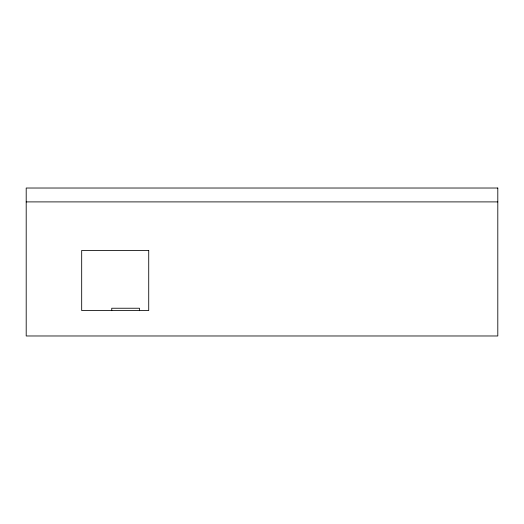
<?xml version="1.0" encoding="UTF-8"?>
<svg xmlns="http://www.w3.org/2000/svg" width="524" height="524" viewBox="0 0 524 524"><rect width="100%" height="100%" fill="white"/><g stroke="black" fill="none" stroke-linecap="round" stroke-linejoin="round"><path stroke-width="0.79" d="M26.2 201.897L497.8 201.897M139.476 310.686L139.476 308.236L111.736 308.236L111.736 310.686M497.8 188.024L26.2 188.024L26.2 335.976L497.8 335.976L497.8 188.024M148.724 250.439L81.685 250.439L81.685 310.549L148.724 310.549L148.724 250.439"/></g></svg>
